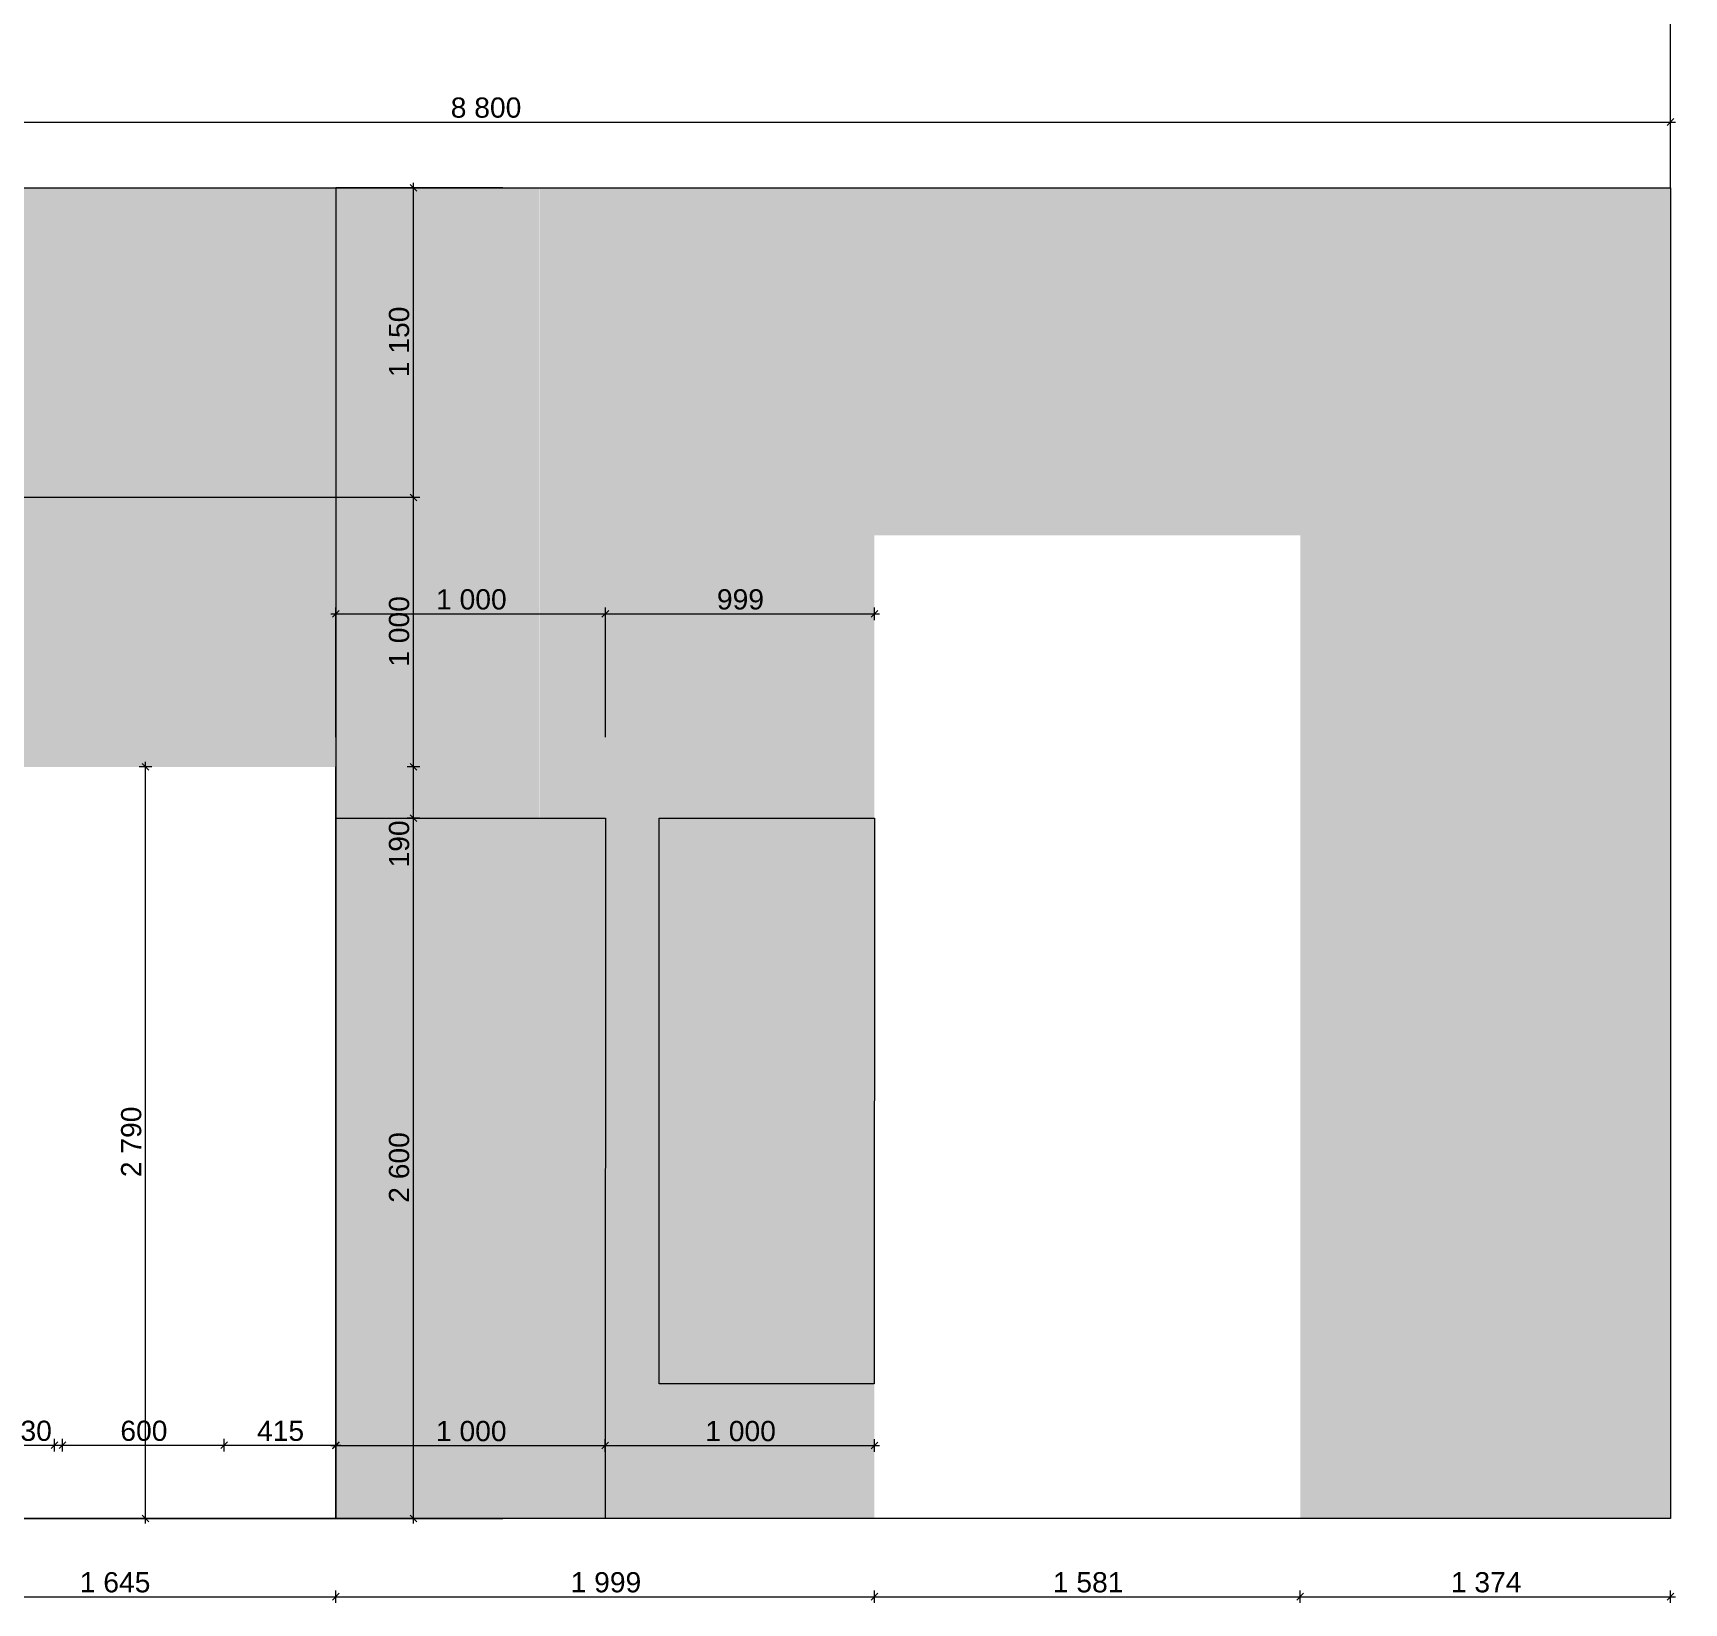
# Model space of a CAD drawing. Header units: millimetres. Extents: x 2336463 to 2579121, y 595385 to 778077.
# Drawn here: x 2543586 to 2549715, y 692772 to 698601 of the extents above; entities that cross this region are included whole.
import ezdxf

# ---------------------------------------------------------------- set-up
doc = ezdxf.new("R2010")
doc.units = ezdxf.units.MM
doc.header["$MEASUREMENT"] = 0
for name, color, linetype, lineweight in [('+возводимые стены_Ном._пера__1', 7, 'Continuous', 13), ('+возводимые стены_Ном._пера__101', 252, 'Continuous', 5), ('1 Планировка_Ном._пера__1', 7, 'Continuous', 13)]:
    doc.layers.add(name, color=color, linetype=linetype, lineweight=lineweight)
for name, color, linetype, lineweight, true_color in [('+возводимые стены_Ном._пера__59', 11, 'Continuous', 0, 0xffaaaa), ('1 Планировка размеры_Ном._пера__242', 7, 'Continuous', 13, 0x1b55b5), ('1 Планировка_Ном._пера__242', 7, 'Continuous', 13, 0x1b55b5)]:
    doc.layers.add(name, color=color, linetype=linetype, lineweight=lineweight, true_color=true_color)
doc.layers.add('1 Планировка', color=7, linetype='Continuous')
doc.layers.add('1 Планировка размеры', color=7, linetype='Continuous')
doc.styles.add('СГЕНЕРИР_СТИЛЬ_1', font='arial.ttf')
doc.dimstyles.new('СГЕНЕРИР_СТИЛЬ__1', dxfattribs={"dimtxt": 75, "dimasz": 23.75, "dimexe": 0.18, "dimexo": 300, "dimgap": 0, "dimtad": 1, "dimtih": 1, "dimtoh": 1, "dimdec": 0, "dimzin": 0, "dimdsep": 46, "dimtxsty": 'СГЕНЕРИР_СТИЛЬ_1', "dimblk": 'ARROWHEAD_6', "dimblk1": 'ARROWHEAD_6', "dimblk2": 'ARROWHEAD_6', "dimcen": 0.09, "dimclrd": 256, "dimclre": 256, "dimclrt": 256, "dimazin": 0, "dimtfac": 1, "dimtdec": 4, "dimtmove": 0, "dimatfit": 3, "dimfxl": 0, "dimtolj": 1, "dimtzin": 0, "dimarcsym": 0})
doc.dimstyles.new('СГЕНЕРИР_СТИЛЬ__2', dxfattribs={"dimtxt": 75, "dimasz": 23.75, "dimexe": 0.18, "dimexo": 300, "dimgap": 0, "dimtad": 1, "dimdec": 0, "dimzin": 0, "dimdsep": 46, "dimtxsty": 'СГЕНЕРИР_СТИЛЬ_1', "dimblk": 'ARROWHEAD_6', "dimblk1": 'ARROWHEAD_6', "dimblk2": 'ARROWHEAD_6', "dimcen": 0.09, "dimclrd": 256, "dimclre": 256, "dimclrt": 256, "dimazin": 0, "dimtfac": 1, "dimtdec": 4, "dimtmove": 0, "dimatfit": 3, "dimfxl": 0, "dimtolj": 1, "dimtzin": 0, "dimarcsym": 0})

# ---------------------------------------------------------------- blocks, each defined once
blk = doc.blocks.new('Линия_3', base_point=(2549665, 698026.2))
at = {"layer": '1 Планировка_Ном._пера__1', "color": 7, "linetype": 'Continuous', "lineweight": 13}
blk.add_line((2549665, 698026.2), (2549665, 701950), dxfattribs=at)
at = {"layer": '1 Планировка_Ном._пера__242', "color": 152, "linetype": 'Continuous', "lineweight": 13, "true_color": 0x1b55b5}
for q in [(2549615, 701900), (2549715, 701900)]:
    blk.add_line((2549665, 701950), q, dxfattribs=at)
blk = doc.blocks.new('*D2655', base_point=(2086872, 585813.7))
at = {"layer": '1 Планировка размеры_Ном._пера__242', "color": 152, "linetype": 'Continuous', "lineweight": 13, "true_color": 0x1b55b5}
for p, q in [((2540846.3, 698270.6), (2540865, 698270.6)), ((2540877.5, 698283.1), (2540852.5, 698258.1)), ((2540865, 698247.1), (2540865, 698294)), ((2540865, 698270.6), (2549665, 698270.6)), ((2549652.5, 698258.1), (2549677.5, 698283.1)), ((2549665, 698247.1), (2549665, 698294)), ((2549665, 698270.6), (2549683.8, 698270.6))]:
    blk.add_line(p, q, dxfattribs=at)
at = {"layer": '1 Планировка размеры_Ном._пера__242', "color": 152, "lineweight": 13, "true_color": 0x1b55b5, "insert": (2545136.8, 698285.6), "char_height": 75, "attachment_point": 7, "style": 'СГЕНЕРИР_СТИЛЬ_1'}
blk.add_mtext('\\A1;{\\pql;\\fArial|b0|i0|c204|p38;8\xa0800}', dxfattribs=at)
blk = doc.blocks.new('ARROWHEAD_6')
at = {"color": 0, "linetype": 'Continuous', "lineweight": 0}
for p, q in [((0, 0), (-1, 0)), ((-0.5, -0.5), (0.5, 0.5))]:
    blk.add_line(p, q, dxfattribs=at)
blk = doc.blocks.new('*D2659', base_point=(2086872, 585813.7))
at = {"layer": '1 Планировка размеры_Ном._пера__242', "color": 152, "linetype": 'Continuous', "lineweight": 13, "true_color": 0x1b55b5}
for p, q in [((2543077.9, 692808), (2543052.9, 692783)), ((2543065.4, 692772.1), (2543065.4, 692819)), ((2544722.9, 692808), (2544697.9, 692783)), ((2544710.4, 692772.1), (2544710.4, 692819)), ((2543065.4, 692795.5), (2544710.4, 692795.5))]:
    blk.add_line(p, q, dxfattribs=at)
at = {"layer": '1 Планировка размеры_Ном._пера__242', "color": 152, "lineweight": 13, "true_color": 0x1b55b5, "insert": (2543759.7, 692810.5), "char_height": 75, "attachment_point": 7, "style": 'СГЕНЕРИР_СТИЛЬ_1'}
blk.add_mtext('\\A1;{\\pql;\\fArial|b0|i0|c204|p38;1\xa0645}', dxfattribs=at)
blk = doc.blocks.new('*D2660', base_point=(2086872, 585813.7))
at = {"layer": '1 Планировка размеры_Ном._пера__242', "color": 152, "linetype": 'Continuous', "lineweight": 13, "true_color": 0x1b55b5}
for p, q in [((2544722.9, 692808), (2544697.9, 692783)), ((2544710.4, 692772.1), (2544710.4, 692819)), ((2546722.3, 692808), (2546697.3, 692783)), ((2546709.8, 692772.1), (2546709.8, 692819)), ((2544710.4, 692795.5), (2546709.8, 692795.5))]:
    blk.add_line(p, q, dxfattribs=at)
at = {"layer": '1 Планировка размеры_Ном._пера__242', "color": 152, "lineweight": 13, "true_color": 0x1b55b5, "insert": (2545581.9, 692810.5), "char_height": 75, "attachment_point": 7, "style": 'СГЕНЕРИР_СТИЛЬ_1'}
blk.add_mtext('\\A1;{\\pql;\\fArial|b0|i0|c204|p38;1\xa0999}', dxfattribs=at)
blk = doc.blocks.new('*D2661', base_point=(2086872, 585813.7))
at = {"layer": '1 Планировка размеры_Ном._пера__242', "color": 152, "linetype": 'Continuous', "lineweight": 13, "true_color": 0x1b55b5}
for p, q in [((2546722.3, 692808), (2546697.3, 692783)), ((2546709.8, 692772.1), (2546709.8, 692819)), ((2548303.1, 692808), (2548278.1, 692783)), ((2548290.6, 692772.1), (2548290.6, 692819)), ((2546709.8, 692795.5), (2548290.6, 692795.5))]:
    blk.add_line(p, q, dxfattribs=at)
at = {"layer": '1 Планировка размеры_Ном._пера__242', "color": 152, "lineweight": 13, "true_color": 0x1b55b5, "insert": (2547372, 692810.5), "char_height": 75, "attachment_point": 7, "style": 'СГЕНЕРИР_СТИЛЬ_1'}
blk.add_mtext('\\A1;{\\pql;\\fArial|b0|i0|c204|p38;1\xa0581}', dxfattribs=at)
blk = doc.blocks.new('*D2662', base_point=(2086872, 585813.7))
at = {"layer": '1 Планировка размеры_Ном._пера__242', "color": 152, "linetype": 'Continuous', "lineweight": 13, "true_color": 0x1b55b5}
for p, q in [((2548303.1, 692808), (2548278.1, 692783)), ((2548290.6, 692772.1), (2548290.6, 692819)), ((2549652.5, 692783), (2549677.5, 692808)), ((2549665, 692772.1), (2549665, 692819)), ((2548290.6, 692795.5), (2549665, 692795.5)), ((2549665, 692795.5), (2549683.8, 692795.5))]:
    blk.add_line(p, q, dxfattribs=at)
at = {"layer": '1 Планировка размеры_Ном._пера__242', "color": 152, "lineweight": 13, "true_color": 0x1b55b5, "insert": (2548849.6, 692810.5), "char_height": 75, "attachment_point": 7, "style": 'СГЕНЕРИР_СТИЛЬ_1'}
blk.add_mtext('\\A1;{\\pql;\\fArial|b0|i0|c204|p38;1\xa0374}', dxfattribs=at)
blk = doc.blocks.new('*D2688', base_point=(2086872, 585813.7))
at = {"layer": '1 Планировка размеры_Ном._пера__242', "color": 152, "linetype": 'Continuous', "lineweight": 13, "true_color": 0x1b55b5}
for p, q in [((2544691.7, 696444.8), (2544710.4, 696444.8)), ((2544722.9, 696457.3), (2544697.9, 696432.3)), ((2544710.4, 695986.1), (2544710.4, 696468.3)), ((2544710.4, 696444.8), (2545710.8, 696444.8)), ((2545723.3, 696457.3), (2545698.3, 696432.3)), ((2545710.8, 695986.1), (2545710.8, 696468.3))]:
    blk.add_line(p, q, dxfattribs=at)
at = {"layer": '1 Планировка размеры_Ном._пера__242', "color": 152, "lineweight": 13, "true_color": 0x1b55b5, "insert": (2545082.4, 696459.8), "char_height": 75, "attachment_point": 7, "style": 'СГЕНЕРИР_СТИЛЬ_1'}
blk.add_mtext('\\A1;{\\pql;\\fArial|b0|i0|c204|p38;1\xa0000}', dxfattribs=at)
blk = doc.blocks.new('*D2689', base_point=(2086872, 585813.7))
at = {"layer": '1 Планировка размеры_Ном._пера__242', "color": 152, "linetype": 'Continuous', "lineweight": 13, "true_color": 0x1b55b5}
for p, q in [((2545723.3, 696457.3), (2545698.3, 696432.3)), ((2545710.8, 695986.1), (2545710.8, 696468.3)), ((2545710.8, 696444.8), (2546709.8, 696444.8)), ((2546697.3, 696432.3), (2546722.3, 696457.3)), ((2546709.8, 696421.4), (2546709.8, 696468.3)), ((2546709.8, 696444.8), (2546728.6, 696444.8))]:
    blk.add_line(p, q, dxfattribs=at)
at = {"layer": '1 Планировка размеры_Ном._пера__242', "color": 152, "lineweight": 13, "true_color": 0x1b55b5, "insert": (2546125, 696459.8), "char_height": 75, "attachment_point": 7, "style": 'СГЕНЕРИР_СТИЛЬ_1'}
blk.add_mtext('\\A1;{\\pql;\\fArial|b0|i0|c204|p38;999}', dxfattribs=at)
blk = doc.blocks.new('*D2690', base_point=(2086872, 585813.7))
at = {"layer": '1 Планировка размеры_Ном._пера__242', "color": 152, "linetype": 'Continuous', "lineweight": 13, "true_color": 0x1b55b5}
for p, q in [((2544722.9, 693369.4), (2544697.9, 693344.4)), ((2544710.4, 693333.5), (2544710.4, 693380.4)), ((2545722.5, 693369.4), (2545697.5, 693344.4)), ((2545710, 693333.5), (2545710, 693380.4)), ((2544691.7, 693356.9), (2544710.4, 693356.9)), ((2544710.4, 693356.9), (2545710, 693356.9))]:
    blk.add_line(p, q, dxfattribs=at)
at = {"layer": '1 Планировка размеры_Ном._пера__242', "color": 152, "lineweight": 13, "true_color": 0x1b55b5, "insert": (2545082, 693371.9), "char_height": 75, "attachment_point": 7, "style": 'СГЕНЕРИР_СТИЛЬ_1'}
blk.add_mtext('\\A1;{\\pql;\\fArial|b0|i0|c204|p38;1\xa0000}', dxfattribs=at)
blk = doc.blocks.new('*D2691', base_point=(2086872, 585813.7))
at = {"layer": '1 Планировка размеры_Ном._пера__242', "color": 152, "linetype": 'Continuous', "lineweight": 13, "true_color": 0x1b55b5}
for p, q in [((2545722.5, 693369.4), (2545697.5, 693344.4)), ((2545710, 693333.5), (2545710, 693380.4)), ((2546697.3, 693344.4), (2546722.3, 693369.4)), ((2546709.8, 693333.5), (2546709.8, 693380.4)), ((2545710, 693356.9), (2546709.8, 693356.9)), ((2546709.8, 693356.9), (2546728.6, 693356.9))]:
    blk.add_line(p, q, dxfattribs=at)
at = {"layer": '1 Планировка размеры_Ном._пера__242', "color": 152, "lineweight": 13, "true_color": 0x1b55b5, "insert": (2546081.7, 693371.9), "char_height": 75, "attachment_point": 7, "style": 'СГЕНЕРИР_СТИЛЬ_1'}
blk.add_mtext('\\A1;{\\pql;\\fArial|b0|i0|c204|p38;1\xa0000}', dxfattribs=at)
blk = doc.blocks.new('*D2692', base_point=(2086872, 585813.7))
at = {"layer": '1 Планировка размеры_Ном._пера__242', "color": 152, "linetype": 'Continuous', "lineweight": 13, "true_color": 0x1b55b5}
for p, q in [((2544027.4, 695876.2), (2543980.5, 695876.2)), ((2544016.5, 695863.7), (2543991.5, 695888.7)), ((2544004, 695876.2), (2544004, 695894.9)), ((2544004, 693086.2), (2544004, 695876.2)), ((2544027.4, 693086.2), (2543980.5, 693086.2)), ((2543991.5, 693098.7), (2544016.5, 693073.7)), ((2544004, 693067.4), (2544004, 693086.2))]:
    blk.add_line(p, q, dxfattribs=at)
at = {"layer": '1 Планировка размеры_Ном._пера__242', "color": 152, "lineweight": 13, "true_color": 0x1b55b5, "insert": (2543989, 694353), "char_height": 75, "attachment_point": 7, "rotation": 90, "style": 'СГЕНЕРИР_СТИЛЬ_1'}
blk.add_mtext('\\A1;{\\pql;\\fArial|b0|i0|c204|p38;2\xa0790}', dxfattribs=at)
blk = doc.blocks.new('*D2693', base_point=(2086872, 585813.7))
at = {"layer": '1 Планировка размеры_Ном._пера__242', "color": 152, "linetype": 'Continuous', "lineweight": 13, "true_color": 0x1b55b5}
for p, q in [((2544985.9, 695698.6), (2545010.9, 695673.6)), ((2545021.9, 695686.1), (2544975, 695686.1)), ((2544998.4, 693086.2), (2544998.4, 695686.1)), ((2545021.9, 693086.2), (2544975, 693086.2)), ((2544985.9, 693098.7), (2545010.9, 693073.7)), ((2544998.4, 693067.4), (2544998.4, 693086.2))]:
    blk.add_line(p, q, dxfattribs=at)
at = {"layer": '1 Планировка размеры_Ном._пера__242', "color": 152, "lineweight": 13, "true_color": 0x1b55b5, "char_height": 75, "attachment_point": 7, "rotation": 90, "style": 'СГЕНЕРИР_СТИЛЬ_1'}
for s, insert in [('\\A1;{\\pql;\\fArial|b0|i0|c204|p38;190}', (2544983.4, 695502.9)), ('\\A1;{\\pql;\\fArial|b0|i0|c204|p38;2\xa0600}', (2544983.4, 694257.9))]:
    blk.add_mtext(s, dxfattribs=dict(at, insert=insert))
blk = doc.blocks.new('*D2694', base_point=(2086872, 585813.7))
at = {"layer": '1 Планировка размеры_Ном._пера__242', "color": 152, "linetype": 'Continuous', "lineweight": 13, "true_color": 0x1b55b5}
for p, q in [((2545021.9, 695876.2), (2544975, 695876.2)), ((2544985.9, 695888.7), (2545010.9, 695863.7)), ((2544998.4, 695686.1), (2544998.4, 695876.2)), ((2544985.9, 695698.6), (2545010.9, 695673.6)), ((2545021.9, 695686.1), (2544975, 695686.1))]:
    blk.add_line(p, q, dxfattribs=at)
blk = doc.blocks.new('*D2695', base_point=(2086872, 585813.7))
at = {"layer": '1 Планировка размеры_Ном._пера__242', "color": 152, "linetype": 'Continuous', "lineweight": 13, "true_color": 0x1b55b5}
for p, q in [((2545021.9, 696876.5), (2541915, 696876.5)), ((2544985.9, 696889), (2545010.9, 696864)), ((2544998.4, 695876.2), (2544998.4, 696876.5)), ((2545021.9, 695876.2), (2544975, 695876.2)), ((2544985.9, 695888.7), (2545010.9, 695863.7))]:
    blk.add_line(p, q, dxfattribs=at)
at = {"layer": '1 Планировка размеры_Ном._пера__242', "color": 152, "lineweight": 13, "true_color": 0x1b55b5, "insert": (2544983.4, 696248.1), "char_height": 75, "attachment_point": 7, "rotation": 90, "style": 'СГЕНЕРИР_СТИЛЬ_1'}
blk.add_mtext('\\A1;{\\pql;\\fArial|b0|i0|c204|p38;1\xa0000}', dxfattribs=at)
blk = doc.blocks.new('*D2696', base_point=(2086872, 585813.7))
at = {"layer": '1 Планировка размеры_Ном._пера__242', "color": 152, "linetype": 'Continuous', "lineweight": 13, "true_color": 0x1b55b5}
for p, q in [((2545021.9, 698026.2), (2544975, 698026.2)), ((2545010.9, 698013.7), (2544985.9, 698038.7)), ((2544998.4, 698026.2), (2544998.4, 698044.9)), ((2544998.4, 696876.5), (2544998.4, 698026.2)), ((2545021.9, 696876.5), (2541915, 696876.5)), ((2544985.9, 696889), (2545010.9, 696864))]:
    blk.add_line(p, q, dxfattribs=at)
at = {"layer": '1 Планировка размеры_Ном._пера__242', "color": 152, "lineweight": 13, "true_color": 0x1b55b5, "insert": (2544983.4, 697323.1), "char_height": 75, "attachment_point": 7, "rotation": 90, "style": 'СГЕНЕРИР_СТИЛЬ_1'}
blk.add_mtext('\\A1;{\\pql;\\fArial|b0|i0|c204|p38;1\xa0150}', dxfattribs=at)
blk = doc.blocks.new('*D2698', base_point=(2086872, 585813.7))
at = {"layer": '1 Планировка размеры_Ном._пера__242', "color": 152, "linetype": 'Continuous', "lineweight": 13, "true_color": 0x1b55b5}
for p, q in [((2543077.9, 693370.4), (2543052.9, 693345.4)), ((2543065.4, 693334.4), (2543065.4, 693381.3)), ((2543678.3, 693370.4), (2543653.3, 693345.4)), ((2543665.8, 693334.4), (2543665.8, 693381.3)), ((2543046.7, 693357.9), (2543065.4, 693357.9)), ((2543065.4, 693357.9), (2543665.8, 693357.9))]:
    blk.add_line(p, q, dxfattribs=at)
at = {"layer": '1 Планировка размеры_Ном._пера__242', "color": 152, "lineweight": 13, "true_color": 0x1b55b5, "char_height": 75, "attachment_point": 7, "style": 'СГЕНЕРИР_СТИЛЬ_1'}
for s, insert in [('\\A1;{\\pql;\\fArial|b0|i0|c204|p38;600}', (2543280.2, 693372.9)), ('\\A1;{\\pql;\\fArial|b0|i0|c204|p38;30}', (2543539.5, 693372.9))]:
    blk.add_mtext(s, dxfattribs=dict(at, insert=insert))
blk = doc.blocks.new('*D2699', base_point=(2086872, 585813.7))
at = {"layer": '1 Планировка размеры_Ном._пера__242', "color": 152, "linetype": 'Continuous', "lineweight": 13, "true_color": 0x1b55b5}
for p, q in [((2543678.3, 693370.4), (2543653.3, 693345.4)), ((2543665.8, 693334.4), (2543665.8, 693381.3)), ((2543708.3, 693370.4), (2543683.3, 693345.4)), ((2543695.8, 693334.4), (2543695.8, 693381.3)), ((2543665.8, 693357.9), (2543695.8, 693357.9))]:
    blk.add_line(p, q, dxfattribs=at)
blk = doc.blocks.new('*D2700', base_point=(2086872, 585813.7))
at = {"layer": '1 Планировка размеры_Ном._пера__242', "color": 152, "linetype": 'Continuous', "lineweight": 13, "true_color": 0x1b55b5}
for p, q in [((2543708.3, 693370.4), (2543683.3, 693345.4)), ((2543695.8, 693334.4), (2543695.8, 693381.3)), ((2544308.3, 693370.4), (2544283.3, 693345.4)), ((2544295.8, 693334.4), (2544295.8, 693381.3)), ((2543695.8, 693357.9), (2544295.8, 693357.9))]:
    blk.add_line(p, q, dxfattribs=at)
at = {"layer": '1 Планировка размеры_Ном._пера__242', "color": 152, "lineweight": 13, "true_color": 0x1b55b5, "insert": (2543910.4, 693372.9), "char_height": 75, "attachment_point": 7, "style": 'СГЕНЕРИР_СТИЛЬ_1'}
blk.add_mtext('\\A1;{\\pql;\\fArial|b0|i0|c204|p38;600}', dxfattribs=at)
blk = doc.blocks.new('*D2701', base_point=(2086872, 585813.7))
at = {"layer": '1 Планировка размеры_Ном._пера__242', "color": 152, "linetype": 'Continuous', "lineweight": 13, "true_color": 0x1b55b5}
for p, q in [((2544308.3, 693370.4), (2544283.3, 693345.4)), ((2544295.8, 693334.4), (2544295.8, 693381.3)), ((2544697.9, 693345.4), (2544722.9, 693370.4)), ((2544710.4, 693334.4), (2544710.4, 693381.3)), ((2544295.8, 693357.9), (2544710.4, 693357.9)), ((2544710.4, 693357.9), (2544729.2, 693357.9))]:
    blk.add_line(p, q, dxfattribs=at)
at = {"layer": '1 Планировка размеры_Ном._пера__242', "color": 152, "lineweight": 13, "true_color": 0x1b55b5, "insert": (2544417.7, 693372.9), "char_height": 75, "attachment_point": 7, "style": 'СГЕНЕРИР_СТИЛЬ_1'}
blk.add_mtext('\\A1;{\\pql;\\fArial|b0|i0|c204|p38;415}', dxfattribs=at)

msp = doc.modelspace()

# ---------------------------------------------------------------- hatches: boundary and pattern name
at = {"layer": '+возводимые стены_Ном._пера__101', "linetype": 'Continuous', "lineweight": 0, "true_color": 0x727272}
for points in [[(2544710.4, 695686.1), (2545710.8, 695686.1), (2545710, 693086.2), (2544710.4, 693085.9)], [(2545910.4, 695686.1), (2546709.8, 695686.1), (2546709.1, 693586.1), (2545910.4, 693585.9)]]:
    msp.add_hatch(color=8, dxfattribs=at).paths.add_polyline_path(points)
at = {"layer": '+возводимые стены_Ном._пера__59', "linetype": 'Continuous', "lineweight": 0, "true_color": 0x3f2a2a}
for points in [[(2540865.4, 698026.2), (2544710.4, 698026.2), (2544710.4, 695876.2), (2543065.4, 695876.2), (2543065.4, 693086.2), (2540865.4, 693086.2), (2540865.4, 695876.2)], [(2545465.3, 693086.2), (2544710.4, 693086.2), (2544710.4, 698026.2), (2545465.3, 698026.2)], [(2545466.8, 693086.2), (2545466.8, 696836.2), (2545466.8, 698026.2), (2548460, 698026.2), (2549665, 698026.2), (2549665, 693086.2), (2548290.6, 693086.2), (2548290.6, 696736.2), (2546709.8, 696736.2), (2546709.8, 693086.2)]]:
    msp.add_hatch(color=19, dxfattribs=at).paths.add_polyline_path(points)

# ---------------------------------------------------------------- linework, layer by layer
at = {"layer": '+возводимые стены_Ном._пера__1', "color": 7, "linetype": 'Continuous', "lineweight": 13, "flags": 128}
for points in [[(2544710.4, 695686.1), (2545710.8, 695686.1), (2545710, 693086.2), (2544710.4, 693085.9)], [(2545910.4, 695686.1), (2546709.8, 695686.1), (2546709.1, 693586.1), (2545910.4, 693585.9)]]:
    msp.add_lwpolyline(points, close=True, dxfattribs=at)
at = {"layer": '1 Планировка_Ном._пера__1', "color": 7, "linetype": 'Continuous', "lineweight": 13}
for p, q in [((2540865, 698026.2), (2549665, 698026.2)), ((2545315.4, 698026.2), (2544710.4, 698026.2)), ((2544710.4, 698026.2), (2544710.4, 693086.2)), ((2545330, 698026.2), (2544830, 698026.2)), ((2548460, 698026.2), (2549665, 698026.2)), ((2549665, 698026.2), (2549665, 693086.2)), ((2549665, 698026.2), (2549665, 693086.2)), ((2544710.4, 693086.2), (2544710.4, 695876.2)), ((2549665, 693086.2), (2540865, 693086.2)), ((2543065.4, 693086.2), (2544710.4, 693086.2)), ((2544710.4, 693086.2), (2545315.4, 693086.2)), ((2544830, 693086.2), (2545330, 693086.2)), ((2548460, 693086.2), (2546960, 693086.2)), ((2549665, 693086.2), (2548460, 693086.2))]:
    msp.add_line(p, q, dxfattribs=at)

# ---------------------------------------------------------------- block references
at = {"layer": '1 Планировка', "color": 7, "linetype": 'Continuous', "lineweight": 13}
msp.add_blockref('Линия_3', (2549665, 698026.2), dxfattribs=at)

# ---------------------------------------------------------------- dimensions: what is measured, and where the dimension line sits
at = {"layer": '1 Планировка размеры', "color": 152, "linetype": 'Continuous', "lineweight": 13, "true_color": 0x1b55b5}
for base, p1, p2, picture, middle in [((2549665, 698270.6), (2540865, 698026.2), (2549665, 698026.2), '*D2655', (2545265.6, 698323.1)), ((2546709.8, 696444.8), (2545710.8, 695686.1), (2546709.8, 696736.2), '*D2689', (2546210.7, 696497.3)), ((2545710.8, 696444.8), (2544710.4, 695686.1), (2545710.8, 695686.1), '*D2688', (2545211.2, 696497.3)), ((2545710, 693356.9), (2544710.4, 693086.2), (2545710, 693086.2), '*D2690', (2545210.8, 693409.4)), ((2546709.8, 693356.9), (2545710, 693086.2), (2546709.8, 693086.2), '*D2691', (2546210.5, 693409.4)), ((2543665.8, 693357.9), (2543065.4, 693086.2), (2543665.8, 693086.2), '*D2698', (2543366, 693410.4)), ((2544295.8, 693357.9), (2543695.8, 693086.2), (2544295.8, 693086.2), '*D2700', (2543996.2, 693410.4)), ((2544710.4, 693357.9), (2544295.8, 693086.2), (2544710.4, 693086.2), '*D2701', (2544503.5, 693410.4)), ((2543695.8, 693357.9), (2543665.8, 693086.2), (2543695.8, 693086.2), '*D2699', (2543596.6, 693410.4)), ((2544710.4, 692795.5), (2543065.4, 693086.2), (2544710.4, 693086.2), '*D2659', (2543888.5, 692848)), ((2546709.8, 692795.5), (2544710.4, 693086.2), (2546709.8, 693086.2), '*D2660', (2545710.7, 692848)), ((2548290.6, 692795.5), (2546709.8, 693086.2), (2548290.6, 693086.2), '*D2661', (2547500.8, 692848)), ((2549665, 692795.5), (2548290.6, 693086.2), (2549665, 693086.2), '*D2662', (2548978.4, 692848))]:
    dim = msp.add_linear_dim(base=base, p1=p1, p2=p2, dimstyle='СГЕНЕРИР_СТИЛЬ__1', dxfattribs=at)
    dim.commit()
    dim.dimension.update_dxf_attribs({"geometry": picture, "text_midpoint": middle, "dimtype": 160})
for base, p1, p2, picture, middle in [((2544998.4, 698026.2), (2541615, 696876.5), (2544710.4, 698026.2), '*D2696', (2544945.9, 697452)), ((2544998.4, 696876.5), (2544710.4, 695876.2), (2541615, 696876.5), '*D2695', (2544945.9, 696377)), ((2544004, 695876.2), (2544295.8, 693086.2), (2544295.8, 695876.2), '*D2692', (2543951.5, 694481.8)), ((2544998.4, 695876.2), (2544710.4, 695686.1), (2544710.4, 695876.2), '*D2694', (2544945.9, 695588.7)), ((2544998.4, 695686.1), (2544710.4, 693086.2), (2544710.4, 695686.1), '*D2693', (2544945.9, 694386.8))]:
    dim = msp.add_linear_dim(base=base, p1=p1, p2=p2, angle=90, dimstyle='СГЕНЕРИР_СТИЛЬ__2', dxfattribs=at)
    dim.commit()
    dim.dimension.update_dxf_attribs({"geometry": picture, "text_midpoint": middle, "dimtype": 160, "text_rotation": 90})

doc.saveas('drawing.dxf')
